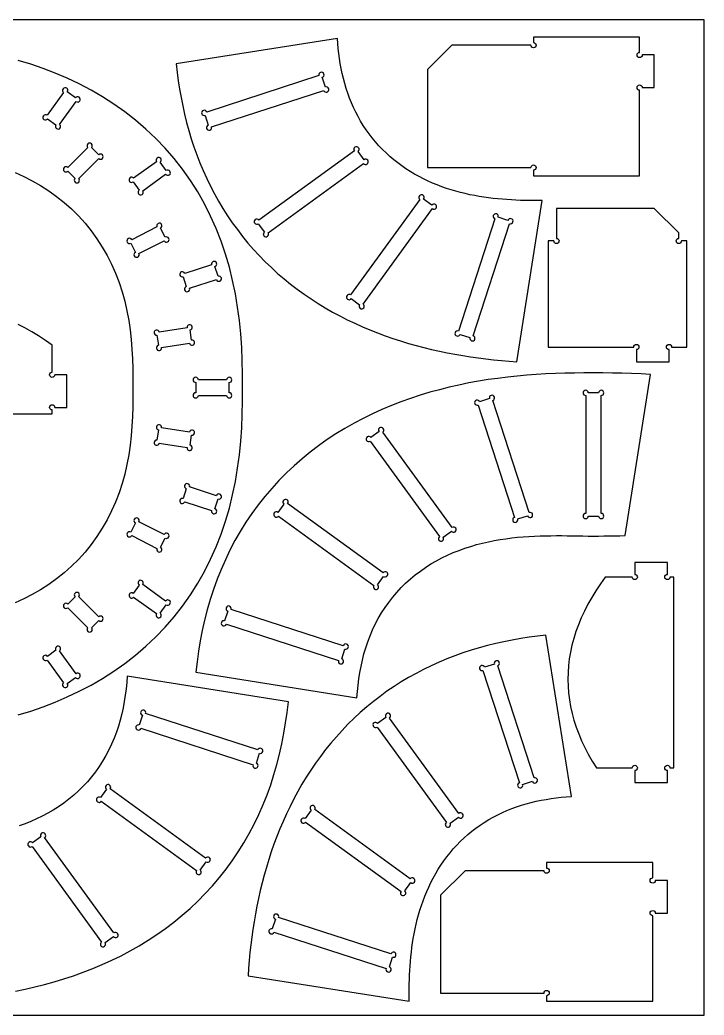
# Model space of a CAD drawing. Extents: x 0 to 2440, y -2940 to 1220.
# Drawn here: x 1601 to 2440, y 0 to 1220 of the extents above; entities that cross this region are included whole.
import ezdxf

# ---------------------------------------------------------------- set-up
doc = ezdxf.new("R2010")
doc.units = 0
doc.layers.add('CUT', color=1, linetype='Continuous')
doc.layers.add('REFERENCE-SHEET', color=8, linetype='Continuous')

msp = doc.modelspace()

# ---------------------------------------------------------------- linework, layer by layer
at = {"layer": 'CUT'}
for points in [[(1793, 1166), (1794.2, 1155.7), (1795.5, 1145.4), (1797.1, 1135.2), (1798.9, 1124.9), (1800.9, 1114.7), (1803.1, 1104.6), (1805.6, 1094.4), (1808.4, 1084.4), (1811.4, 1074.4), (1814.6, 1064.4), (1818.1, 1054.6), (1821.9, 1044.8), (1826, 1035.2), (1830.3, 1025.6), (1834.8, 1016.2), (1839.7, 1006.9), (1844.8, 997.8), (1850.2, 988.8), (1855.8, 980), (1861.7, 971.3), (1867.9, 962.9), (1874.2, 954.6), (1880.9, 946.5), (1887.7, 938.6), (1894.8, 931), (1902.1, 923.5), (1909.6, 916.3), (1917.3, 909.3), (1925.2, 902.6), (1933.2, 896.1), (1941.4, 889.8), (1949.8, 883.7), (1958.3, 877.9), (1967, 872.4), (1975.7, 867), (1984.6, 861.9), (1993.6, 857.1), (2002.7, 852.5), (2011.8, 848.1), (2021.1, 843.9), (2030.4, 840), (2039.7, 836.3), (2049.1, 832.8), (2058.5, 829.5), (2068, 826.4), (2077.5, 823.5), (2087, 820.8), (2096.5, 818.3), (2106, 816), (2115.5, 813.9), (2125.1, 811.9), (2134.6, 810.1), (2144.1, 808.5), (2153.6, 807), (2163.1, 805.6), (2172.6, 804.5), (2182, 803.4), (2191.5, 802.5), (2200.9, 801.7), (2210.3, 801), (2241.6, 998.5), (2236.3, 998.5), (2231, 998.5), (2225.7, 998.6), (2220.3, 998.7), (2214.9, 998.8), (2209.4, 999), (2203.9, 999.3), (2198.4, 999.7), (2192.8, 1000.1), (2187.2, 1000.6), (2181.6, 1001.2), (2175.9, 1001.9), (2170.2, 1002.7), (2164.5, 1003.6), (2158.8, 1004.6), (2153, 1005.7), (2147.3, 1007), (2141.5, 1008.4), (2135.7, 1010), (2130, 1011.7), (2124.2, 1013.5), (2118.5, 1015.5), (2112.8, 1017.7), (2107.2, 1020), (2101.6, 1022.5), (2096.1, 1025.1), (2090.6, 1028), (2085.2, 1031), (2079.9, 1034.1), (2074.6, 1037.5), (2069.5, 1041), (2064.5, 1044.7), (2059.6, 1048.6), (2054.9, 1052.6), (2050.2, 1056.9), (2045.8, 1061.2), (2041.4, 1065.8), (2037.3, 1070.4), (2033.3, 1075.3), (2029.4, 1080.3), (2025.8, 1085.4), (2022.3, 1090.6), (2019, 1096), (2016, 1101.4), (2013, 1107), (2010.3, 1112.7), (2007.8, 1118.4), (2005.5, 1124.2), (2003.3, 1130.1), (2001.3, 1136.1), (1999.5, 1142.1), (1997.9, 1148.1), (1996.5, 1154.2), (1995.2, 1160.4), (1994.1, 1166.5), (1993.1, 1172.6), (1992.3, 1178.8), (1991.6, 1185), (1991, 1191.1), (1990.5, 1197.3)], [(2374.4, 785.3), (2362.7, 786), (2351, 786.5), (2339.3, 786.9), (2327.6, 787.1), (2316, 787.3), (2304.4, 787.3), (2292.7, 787.3), (2281.1, 787.1), (2269.4, 786.9), (2257.7, 786.5), (2246, 786), (2234.3, 785.3), (2222.6, 784.4), (2210.8, 783.4), (2199, 782.1), (2187.1, 780.6), (2175.2, 779), (2163.4, 777), (2151.5, 774.9), (2139.5, 772.4), (2127.6, 769.7), (2115.7, 766.7), (2103.8, 763.5), (2092, 759.9), (2080.2, 756), (2068.4, 751.8), (2056.7, 747.3), (2045.1, 742.4), (2033.5, 737.1), (2022.1, 731.5), (2010.9, 725.6), (1999.7, 719.3), (1988.8, 712.6), (1978, 705.5), (1967.5, 698), (1957.2, 690.2), (1947.2, 682), (1937.4, 673.5), (1928, 664.6), (1918.8, 655.3), (1910, 645.7), (1901.5, 635.8), (1893.4, 625.5), (1885.7, 615), (1878.4, 604.1), (1871.5, 593), (1864.9, 581.7), (1858.8, 570.1), (1853.2, 558.3), (1847.9, 546.3), (1843, 534.2), (1838.6, 521.9), (1834.6, 509.5), (1831, 496.9), (1827.7, 484.3), (1824.9, 471.6), (1822.4, 458.8), (1820.3, 446), (1818.5, 433.2), (1817, 420.3), (2014.5, 389), (2015.1, 396.7), (2015.9, 404.4), (2016.9, 412.1), (2018.1, 419.8), (2019.5, 427.5), (2021.2, 435.1), (2023.1, 442.7), (2025.3, 450.2), (2027.8, 457.6), (2030.6, 465), (2033.7, 472.2), (2037, 479.3), (2040.7, 486.2), (2044.7, 493), (2048.9, 499.6), (2053.4, 506), (2058.3, 512.2), (2063.3, 518.2), (2068.7, 524), (2074.2, 529.4), (2080, 534.7), (2086, 539.7), (2092.3, 544.4), (2098.6, 548.8), (2105.2, 553), (2111.9, 556.9), (2118.7, 560.5), (2125.6, 563.8), (2132.6, 566.9), (2139.7, 569.7), (2146.8, 572.3), (2154, 574.6), (2161.2, 576.7), (2168.4, 578.6), (2175.6, 580.2), (2182.8, 581.7), (2189.9, 583), (2197.1, 584), (2204.2, 585), (2211.2, 585.7), (2218.2, 586.3), (2225.2, 586.8), (2232, 587.2), (2238.9, 587.5), (2245.6, 587.6), (2252.3, 587.7), (2259, 587.8), (2265.6, 587.8), (2272.1, 587.7), (2278.7, 587.6), (2285.1, 587.5), (2291.5, 587.4), (2298, 587.3), (2304.4, 587.3), (2310.7, 587.3), (2317.2, 587.4), (2323.6, 587.5), (2330, 587.6), (2336.6, 587.7), (2343.1, 587.8)], [(2246, 465.6), (2235.7, 464.4), (2225.4, 463.1), (2215.2, 461.5), (2204.9, 459.7), (2194.7, 457.7), (2184.6, 455.5), (2174.4, 453), (2164.4, 450.2), (2154.4, 447.2), (2144.4, 444), (2134.6, 440.5), (2124.8, 436.7), (2115.2, 432.6), (2105.6, 428.3), (2096.2, 423.8), (2086.9, 418.9), (2077.8, 413.8), (2068.8, 408.4), (2060, 402.8), (2051.3, 396.9), (2042.9, 390.7), (2034.6, 384.4), (2026.5, 377.7), (2018.6, 370.9), (2011, 363.8), (2003.5, 356.5), (1996.3, 349), (1989.3, 341.3), (1982.6, 333.4), (1976.1, 325.4), (1969.8, 317.2), (1963.7, 308.8), (1957.9, 300.3), (1952.4, 291.6), (1947, 282.9), (1941.9, 274), (1937.1, 265), (1932.5, 255.9), (1928.1, 246.8), (1923.9, 237.5), (1920, 228.2), (1916.3, 218.9), (1912.8, 209.5), (1909.5, 200.1), (1906.4, 190.6), (1903.5, 181.1), (1900.8, 171.6), (1898.3, 162.1), (1896, 152.6), (1893.9, 143.1), (1891.9, 133.5), (1890.1, 124), (1888.5, 114.5), (1887, 105), (1885.6, 95.5), (1884.5, 86), (1883.4, 76.6), (1882.5, 67.1), (1881.7, 57.7), (1881, 48.3), (2078.5, 17), (2078.5, 22.3), (2078.5, 27.6), (2078.6, 32.9), (2078.7, 38.3), (2078.8, 43.7), (2079, 49.2), (2079.3, 54.7), (2079.7, 60.2), (2080.1, 65.8), (2080.6, 71.4), (2081.2, 77), (2081.9, 82.7), (2082.7, 88.4), (2083.6, 94.1), (2084.6, 99.8), (2085.7, 105.6), (2087, 111.3), (2088.4, 117.1), (2090, 122.9), (2091.7, 128.6), (2093.5, 134.3), (2095.5, 140.1), (2097.7, 145.8), (2100, 151.4), (2102.5, 157), (2105.1, 162.5), (2108, 168), (2111, 173.4), (2114.1, 178.7), (2117.5, 184), (2121, 189.1), (2124.7, 194.1), (2128.6, 199), (2132.6, 203.7), (2136.9, 208.4), (2141.2, 212.8), (2145.8, 217.2), (2150.4, 221.3), (2155.3, 225.3), (2160.3, 229.2), (2165.4, 232.8), (2170.6, 236.3), (2176, 239.6), (2181.4, 242.6), (2187, 245.6), (2192.7, 248.3), (2198.4, 250.8), (2204.2, 253.1), (2210.1, 255.3), (2216.1, 257.3), (2222.1, 259.1), (2228.1, 260.7), (2234.2, 262.1), (2240.4, 263.4), (2246.5, 264.5), (2252.6, 265.5), (2258.8, 266.3), (2265, 267), (2271.1, 267.6), (2277.3, 268.1)]]:
    msp.add_lwpolyline(points, close=True, dxfattribs=at)
for points in [[(2361, 1029), (2361, 1133.8, -0.414214), (2357.8, 1137, -0.414214), (2361, 1140.2, -0.414214), (2364.2, 1137), (2379, 1137), (2379, 1177), (2364.2, 1177, -0.414214), (2361, 1173.8, -0.414214), (2357.8, 1177, -0.414214), (2361, 1180.2), (2361, 1199), (2231, 1199), (2231, 1192.2, -0.414214), (2234.2, 1189, -0.414214), (2231, 1185.8, -0.414214), (2227.8, 1189), (2131, 1189), (2101, 1159), (2101, 1039), (2227.8, 1039, -0.414214), (2231, 1042.2, -0.414214), (2234.2, 1039, -0.414214), (2231, 1035.8), (2231, 1029)], [(1971.9, 1149.6, 0.414214), (1974, 1153.6, 0.414214), (1969.9, 1155.7, 0.414214), (1967.9, 1151.7), (1830.4, 1107, 0.414214), (1826.3, 1109, 0.414214), (1824.3, 1105, 0.414214), (1828.3, 1102.9), (1832.2, 1091, 0.414214), (1830.2, 1086.9, 0.414214), (1834.2, 1084.9, 0.414214), (1836.2, 1088.9), (1973.8, 1133.6, 0.414214), (1977.8, 1131.5, 0.414214), (1979.9, 1135.6, 0.414214), (1975.8, 1137.6)], [(1645.5, 1091.2, 0.414214), (1646.2, 1086.8, 0.414214), (1650.6, 1087.5, 0.414214), (1649.9, 1091.9), (1670.3, 1119.9, 0.414214), (1674.7, 1120.6, 0.414214), (1674, 1125.1, 0.414214), (1669.6, 1124.4), (1659.4, 1131.8, 0.414214), (1658.7, 1136.3, 0.414214), (1654.2, 1135.6, 0.414214), (1654.9, 1131.1), (1634.6, 1103.1, 0.414214), (1630.1, 1102.4, 0.414214), (1630.8, 1097.9, 0.414214), (1635.3, 1098.6)], [(1669, 1025.6, 0.414214), (1669, 1021.1, 0.414214), (1673.5, 1021.1, 0.414214), (1673.5, 1025.6), (1698, 1050.1, 0.414214), (1702.5, 1050.1, 0.414214), (1702.5, 1054.6, 0.414214), (1698, 1054.6), (1689.1, 1063.5, 0.414214), (1689.1, 1068, 0.414214), (1684.6, 1068, 0.414214), (1684.6, 1063.5), (1660.1, 1039, 0.414214), (1655.6, 1039, 0.414214), (1655.6, 1034.5, 0.414214), (1660.1, 1034.5)], [(2015.8, 1058.8, 0.414214), (2016.5, 1063.3, 0.414214), (2012, 1064, 0.414214), (2011.3, 1059.5), (1894.4, 974.5, 0.414214), (1889.9, 975.2, 0.414214), (1889.2, 970.7, 0.414214), (1893.6, 970), (1901, 959.8, 0.414214), (1900.3, 955.4, 0.414214), (1904.8, 954.7, 0.414214), (1905.5, 959.1), (2022.5, 1044.1, 0.414214), (2027, 1043.4, 0.414214), (2027.7, 1047.9, 0.414214), (2023.2, 1048.6)], [(1747.5, 1011.2, 0.414214), (1746.8, 1006.7, 0.414214), (1751.3, 1006, 0.414214), (1752, 1010.5), (1780, 1030.8, 0.414214), (1784.5, 1030.1, 0.414214), (1785.2, 1034.6, 0.414214), (1780.7, 1035.3), (1773.3, 1045.5, 0.414214), (1774, 1050, 0.414214), (1769.5, 1050.7, 0.414214), (1768.8, 1046.2), (1740.8, 1025.9, 0.414214), (1736.4, 1026.6, 0.414214), (1735.7, 1022.1, 0.414214), (1740.1, 1021.4)], [(2096.2, 1000.4, 0.414214), (2095.5, 1004.9, 0.414214), (2091, 1004.2, 0.414214), (2091.7, 999.7), (2006.7, 882.8, 0.414214), (2002.3, 882, 0.414214), (2003, 877.6, 0.414214), (2007.4, 878.3), (2017.6, 870.9, 0.414214), (2018.3, 866.4, 0.414214), (2022.8, 867.1, 0.414214), (2022.1, 871.6), (2107.1, 988.6, 0.414214), (2111.6, 989.3, 0.414214), (2110.9, 993.7, 0.414214), (2106.4, 993)], [(2249, 819), (2353.8, 819, -0.414214), (2357, 822.2, -0.414214), (2360.2, 819, -0.414214), (2357, 815.8), (2357, 801), (2397, 801), (2397, 815.8, -0.414214), (2393.8, 819, -0.414214), (2397, 822.2, -0.414214), (2400.2, 819), (2419, 819), (2419, 949), (2412.2, 949, -0.414214), (2409, 945.8, -0.414214), (2405.8, 949, -0.414214), (2409, 952.2), (2409, 959), (2379, 989), (2259, 989), (2259, 952.2, -0.414214), (2262.2, 949, -0.414214), (2259, 945.8, -0.414214), (2255.8, 949), (2249, 949)], [(2187.6, 978.1, 0.414214), (2185.5, 982.2, 0.414214), (2181.5, 980.1, 0.414214), (2183.6, 976.1), (2138.9, 838.5, 0.414214), (2134.8, 836.5, 0.414214), (2136.9, 832.5, 0.414214), (2140.9, 834.5), (2152.9, 830.6, 0.414214), (2155, 826.6, 0.414214), (2159, 828.6, 0.414214), (2157, 832.7), (2201.6, 970.2, 0.414214), (2205.7, 972.3, 0.414214), (2203.6, 976.3, 0.414214), (2199.6, 974.2)], [(1742.9, 935, 0.414214), (1741.5, 930.7, 0.414214), (1745.8, 929.3, 0.414214), (1747.2, 933.6), (1778.1, 949.3, 0.414214), (1782.4, 947.9, 0.414214), (1783.8, 952.2, 0.414214), (1779.4, 953.6), (1773.7, 964.8, 0.414214), (1775.1, 969.1, 0.414214), (1770.8, 970.5, 0.414214), (1769.4, 966.2), (1738.6, 950.5, 0.414214), (1734.3, 951.9, 0.414214), (1732.9, 947.6, 0.414214), (1737.2, 946.2)], [(1805.3, 893.1, 0.414214), (1803.3, 889, 0.414214), (1807.3, 887, 0.414214), (1809.4, 891), (1842.3, 901.7, 0.414214), (1846.3, 899.7, 0.414214), (1848.4, 903.7, 0.414214), (1844.3, 905.7), (1840.4, 917.7, 0.414214), (1842.5, 921.8, 0.414214), (1838.4, 923.8, 0.414214), (1836.4, 919.8), (1803.5, 909.1, 0.414214), (1799.5, 911.1, 0.414214), (1797.4, 907.1, 0.414214), (1801.4, 905.1)], [(1771.4, 821.1, 0.414214), (1768.7, 817.4, 0.414214), (1772.4, 814.7, 0.414214), (1775.1, 818.4), (1809.2, 823.8, 0.414214), (1812.9, 821.2, 0.414214), (1815.5, 824.8, 0.414214), (1811.9, 827.5), (1809.9, 839.9, 0.414214), (1812.6, 843.6, 0.414214), (1808.9, 846.2, 0.414214), (1806.3, 842.6), (1772.1, 837.2, 0.414214), (1768.4, 839.8, 0.414214), (1765.8, 836.2, 0.414214), (1769.4, 833.5)], [(1816.9, 762.9, 0.414214), (1813.7, 759.7, 0.414214), (1816.9, 756.5, 0.414214), (1820.1, 759.7), (1854.7, 759.7, 0.414214), (1857.9, 756.5, 0.414214), (1861.1, 759.7, 0.414214), (1857.9, 762.9), (1857.9, 775.5, 0.414214), (1861.1, 778.7, 0.414214), (1857.9, 781.9, 0.414214), (1854.7, 778.7), (1820.1, 778.7, 0.414214), (1816.9, 781.9, 0.414214), (1813.7, 778.7, 0.414214), (1816.9, 775.5)], [(2223.6, 612.1, 0.414214), (2227.6, 610, 0.414214), (2229.7, 614, 0.414214), (2225.6, 616.1), (2181, 753.6, 0.414214), (2183, 757.7, 0.414214), (2179, 759.7, 0.414214), (2176.9, 755.7), (2164.9, 751.8, 0.414214), (2160.9, 753.8, 0.414214), (2158.8, 749.8, 0.414214), (2162.9, 747.8), (2207.6, 610.2, 0.414214), (2205.5, 606.2, 0.414214), (2209.5, 604.1, 0.414214), (2211.6, 608.2)], [(2310.7, 611.8, 0.414214), (2313.9, 608.6, 0.414214), (2317.1, 611.8, 0.414214), (2313.9, 615), (2313.9, 759.6, 0.414214), (2317.1, 762.8, 0.414214), (2313.9, 766, 0.414214), (2310.7, 762.8), (2298.1, 762.8, 0.414214), (2294.9, 766, 0.414214), (2291.7, 762.8, 0.414214), (2294.9, 759.6), (2294.9, 615, 0.414214), (2291.7, 611.8, 0.414214), (2294.9, 608.6, 0.414214), (2298.1, 611.8)], [(1769.4, 704.9, 0.414214), (1765.8, 702.2, 0.414214), (1768.4, 698.6, 0.414214), (1772.1, 701.2), (1806.3, 695.8, 0.414214), (1808.9, 692.2, 0.414214), (1812.6, 694.8, 0.414214), (1809.9, 698.5), (1811.9, 710.9, 0.414214), (1815.5, 713.6, 0.414214), (1812.9, 717.2, 0.414214), (1809.2, 714.6), (1775.1, 720, 0.414214), (1772.4, 723.7, 0.414214), (1768.7, 721, 0.414214), (1771.4, 717.3)], [(2130.4, 593.3, 0.414214), (2134.9, 592.6, 0.414214), (2135.6, 597, 0.414214), (2131.1, 597.7), (2046.1, 714.7, 0.414214), (2046.8, 719.2, 0.414214), (2042.3, 719.9, 0.414214), (2041.6, 715.4), (2031.4, 708, 0.414214), (2027, 708.7, 0.414214), (2026.3, 704.3, 0.414214), (2030.7, 703.5), (2115.7, 586.6, 0.414214), (2115, 582.1, 0.414214), (2119.5, 581.4, 0.414214), (2120.2, 585.9)], [(1801.4, 633.3, 0.414214), (1797.4, 631.3, 0.414214), (1799.5, 627.3, 0.414214), (1803.5, 629.3), (1836.4, 618.6, 0.414214), (1838.4, 614.6, 0.414214), (1842.5, 616.6, 0.414214), (1840.4, 620.7), (1844.3, 632.7, 0.414214), (1848.4, 634.7, 0.414214), (1846.3, 638.7, 0.414214), (1842.3, 636.7), (1809.4, 647.4, 0.414214), (1807.3, 651.4, 0.414214), (1803.3, 649.4, 0.414214), (1805.3, 645.3)], [(2047.2, 537.7, 0.414214), (2051.7, 538.4, 0.414214), (2051, 542.9, 0.414214), (2046.5, 542.2), (1929.5, 627.2, 0.414214), (1928.8, 631.6, 0.414214), (1924.3, 630.9, 0.414214), (1925, 626.5), (1917.6, 616.3, 0.414214), (1913.2, 615.6, 0.414214), (1913.9, 611.1, 0.414214), (1918.4, 611.8), (2035.3, 526.8, 0.414214), (2036, 522.3, 0.414214), (2040.5, 523, 0.414214), (2039.8, 527.5)], [(1737.2, 592.2, 0.414214), (1732.9, 590.8, 0.414214), (1734.3, 586.5, 0.414214), (1738.6, 587.9), (1769.4, 572.2, 0.414214), (1770.8, 567.9, 0.414214), (1775.1, 569.3, 0.414214), (1773.7, 573.6), (1779.4, 584.8, 0.414214), (1783.8, 586.2, 0.414214), (1782.4, 590.5, 0.414214), (1778.1, 589.1), (1747.2, 604.8, 0.414214), (1745.8, 609.1, 0.414214), (1741.5, 607.7, 0.414214), (1742.9, 603.4)], [(2403, 537), (2398.2, 537, -0.414214), (2395, 533.8, -0.414214), (2391.8, 537, -0.414214), (2395, 540.2), (2395, 555), (2355, 555), (2355, 540.2, -0.414214), (2358.2, 537, -0.414214), (2355, 533.8, -0.414214), (2351.8, 537), (2318.8, 537), (2312.9, 528.6), (2307.4, 520.3), (2302.3, 511.9), (2297.6, 503.6), (2293.3, 495.2), (2289.4, 486.9), (2285.9, 478.5), (2282.9, 470.1), (2280.2, 461.8), (2278, 453.4), (2276.2, 445.1), (2274.8, 436.7), (2273.8, 428.4), (2273.2, 420), (2273, 411.6), (2273.2, 403.3), (2273.9, 394.9), (2274.9, 386.6), (2276.4, 378.2), (2278.3, 369.9), (2280.5, 361.5), (2283.2, 353.1), (2286.3, 344.8), (2289.8, 336.4), (2293.8, 328.1), (2298.1, 319.7), (2302.8, 311.4), (2308, 303), (2351.8, 303, -0.414214), (2355, 306.2, -0.414214), (2358.2, 303, -0.414214), (2355, 299.8), (2355, 285), (2395, 285), (2395, 299.8, -0.414214), (2391.8, 303, -0.414214), (2395, 306.2, -0.414214), (2398.2, 303), (2403, 303)], [(1740.1, 517, 0.414214), (1735.7, 516.3, 0.414214), (1736.4, 511.8, 0.414214), (1740.8, 512.5), (1768.8, 492.2, 0.414214), (1769.5, 487.7, 0.414214), (1774, 488.4, 0.414214), (1773.3, 492.9), (1780.7, 503.1, 0.414214), (1785.2, 503.8, 0.414214), (1784.5, 508.3, 0.414214), (1780, 507.6), (1752, 527.9, 0.414214), (1751.3, 532.4, 0.414214), (1746.8, 531.7, 0.414214), (1747.5, 527.2)], [(1660.1, 503.9, 0.414214), (1655.6, 503.9, 0.414214), (1655.6, 499.4, 0.414214), (1660.1, 499.4), (1684.6, 474.9, 0.414214), (1684.6, 470.4, 0.414214), (1689.1, 470.4, 0.414214), (1689.1, 474.9), (1698, 483.8, 0.414214), (1702.5, 483.8, 0.414214), (1702.5, 488.3, 0.414214), (1698, 488.3), (1673.5, 512.8, 0.414214), (1673.5, 517.3, 0.414214), (1669, 517.3, 0.414214), (1669, 512.8)], [(1999.8, 448.7, 0.414214), (2003.9, 450.7, 0.414214), (2001.8, 454.8, 0.414214), (1997.8, 452.7), (1860.2, 497.4, 0.414214), (1858.2, 501.4, 0.414214), (1854.2, 499.4, 0.414214), (1856.2, 495.3), (1852.3, 483.3, 0.414214), (1848.3, 481.3, 0.414214), (1850.3, 477.3, 0.414214), (1854.4, 479.3), (1991.9, 434.6, 0.414214), (1993.9, 430.6, 0.414214), (1998, 432.7, 0.414214), (1995.9, 436.7)], [(1635.3, 439.8, 0.414214), (1630.8, 440.5, 0.414214), (1630.1, 436, 0.414214), (1634.6, 435.3), (1654.9, 407.3, 0.414214), (1654.2, 402.8, 0.414214), (1658.7, 402.1, 0.414214), (1659.4, 406.6), (1669.6, 414, 0.414214), (1674, 413.3, 0.414214), (1674.7, 417.8, 0.414214), (1670.3, 418.5), (1649.9, 446.5, 0.414214), (1650.6, 450.9, 0.414214), (1646.2, 451.6, 0.414214), (1645.5, 447.2)], [(2229.6, 286.7, 0.414214), (2233.6, 284.6, 0.414214), (2235.7, 288.7, 0.414214), (2231.7, 290.7), (2187, 428.2, 0.414214), (2189, 432.3, 0.414214), (2185, 434.3, 0.414214), (2182.9, 430.3), (2171, 426.4, 0.414214), (2166.9, 428.4, 0.414214), (2164.9, 424.4, 0.414214), (2168.9, 422.4), (2213.6, 284.8, 0.414214), (2211.5, 280.8, 0.414214), (2215.6, 278.7, 0.414214), (2217.6, 282.8)], [(1747.6, 355.6, 0.414214), (1743.5, 353.6, 0.414214), (1745.6, 349.5, 0.414214), (1749.6, 351.6), (1887.1, 306.9, 0.414214), (1889.2, 302.9, 0.414214), (1893.2, 304.9, 0.414214), (1891.2, 309), (1895.1, 320.9, 0.414214), (1899.1, 323, 0.414214), (1897, 327, 0.414214), (1893, 325), (1755.5, 369.7, 0.414214), (1753.4, 373.7, 0.414214), (1749.4, 371.6, 0.414214), (1751.5, 367.6)], [(2138.8, 242.8, 0.414214), (2143.3, 242.1, 0.414214), (2144, 246.6, 0.414214), (2139.5, 247.3), (2054.5, 364.2, 0.414214), (2055.2, 368.7, 0.414214), (2050.7, 369.4, 0.414214), (2050, 365), (2039.8, 357.6, 0.414214), (2035.4, 358.3, 0.414214), (2034.7, 353.8, 0.414214), (2039.1, 353.1), (2124.1, 236.1, 0.414214), (2123.4, 231.6, 0.414214), (2127.9, 230.9, 0.414214), (2128.6, 235.4)], [(1700.2, 266.6, 0.414214), (1695.7, 265.9, 0.414214), (1696.4, 261.4, 0.414214), (1700.9, 262.1), (1817.9, 177.1, 0.414214), (1818.6, 172.7, 0.414214), (1823, 173.4, 0.414214), (1822.3, 177.8), (1829.7, 188, 0.414214), (1834.2, 188.7, 0.414214), (1833.5, 193.2, 0.414214), (1829, 192.5), (1712.1, 277.5, 0.414214), (1711.3, 282, 0.414214), (1706.9, 281.3, 0.414214), (1707.6, 276.8)], [(2080.4, 162.4, 0.414214), (2084.9, 163.1, 0.414214), (2084.2, 167.6, 0.414214), (2079.7, 166.9), (1962.8, 251.9, 0.414214), (1962, 256.3, 0.414214), (1957.6, 255.6, 0.414214), (1958.3, 251.2), (1950.9, 241, 0.414214), (1946.4, 240.3, 0.414214), (1947.1, 235.8, 0.414214), (1951.6, 236.5), (2068.6, 151.5, 0.414214), (2069.3, 147, 0.414214), (2073.7, 147.7, 0.414214), (2073, 152.2)], [(1617, 211, 0.414214), (1612.5, 211.7, 0.414214), (1611.8, 207.3, 0.414214), (1616.3, 206.6), (1701.3, 89.6, 0.414214), (1700.6, 85.1, 0.414214), (1705.1, 84.4, 0.414214), (1705.8, 88.9), (1716, 96.3, 0.414214), (1720.4, 95.6, 0.414214), (1721.1, 100, 0.414214), (1716.7, 100.8), (1631.7, 217.7, 0.414214), (1632.4, 222.2, 0.414214), (1627.9, 222.9, 0.414214), (1627.2, 218.4)], [(2377, 17), (2377, 121.8, -0.414214), (2373.8, 125, -0.414214), (2377, 128.2, -0.414214), (2380.2, 125), (2395, 125), (2395, 165), (2380.2, 165, -0.414214), (2377, 161.8, -0.414214), (2373.8, 165, -0.414214), (2377, 168.2), (2377, 187), (2247, 187), (2247, 180.2, -0.414214), (2250.2, 177, -0.414214), (2247, 173.8, -0.414214), (2243.8, 177), (2147, 177), (2117, 147), (2117, 27), (2243.8, 27, -0.414214), (2247, 30.2, -0.414214), (2250.2, 27, -0.414214), (2247, 23.8), (2247, 17)], [(2058.1, 71, 0.414214), (2062.2, 73.1, 0.414214), (2060.1, 77.1, 0.414214), (2056.1, 75), (1918.5, 119.7, 0.414214), (1916.5, 123.8, 0.414214), (1912.5, 121.7, 0.414214), (1914.5, 117.7), (1910.6, 105.7, 0.414214), (1906.6, 103.6, 0.414214), (1908.6, 99.6, 0.414214), (1912.7, 101.6), (2050.2, 57, 0.414214), (2052.3, 52.9, 0.414214), (2056.3, 55, 0.414214), (2054.2, 59)]]:
    msp.add_lwpolyline(points, format="xyb", close=True, dxfattribs=at)
for points in [[(1599.4, 368), (1614.6, 372.6), (1629.7, 377.8), (1644.7, 383.6), (1659.5, 390), (1674.2, 396.9), (1688.6, 404.5), (1702.8, 412.8), (1716.6, 421.7), (1730.1, 431.2), (1743.2, 441.4), (1755.8, 452.2), (1767.9, 463.6), (1779.4, 475.7), (1790.3, 488.3), (1800.7, 501.4), (1810.3, 515.1), (1819.3, 529.3), (1827.5, 543.8), (1835.1, 558.8), (1841.9, 574.1), (1848, 589.7), (1853.4, 605.5), (1858.1, 621.6), (1862.1, 637.8), (1865.5, 654.1), (1868.2, 670.5), (1870.4, 686.9), (1872.1, 703.4), (1873.2, 719.9), (1873.9, 736.3), (1874.3, 752.8), (1874.4, 769.2), (1874.3, 785.6), (1873.9, 802.1), (1873.2, 818.5), (1872.1, 835), (1870.4, 851.5), (1868.2, 867.9), (1865.5, 884.3), (1862.1, 900.6), (1858.1, 916.8), (1853.4, 932.9), (1848, 948.7), (1841.9, 964.3), (1835.1, 979.6), (1827.5, 994.6), (1819.3, 1009.1), (1810.3, 1023.3), (1800.7, 1037), (1790.3, 1050.1), (1779.4, 1062.7), (1767.9, 1074.8), (1755.8, 1086.2), (1743.2, 1097), (1730.1, 1107.2), (1716.6, 1116.7), (1702.8, 1125.6), (1688.6, 1133.9), (1674.2, 1141.5), (1659.5, 1148.4), (1644.7, 1154.8), (1629.7, 1160.6), (1614.6, 1165.8), (1599.4, 1170.4)], [(1595.4, 1033.1), (1606.1, 1028.2), (1616.5, 1022.8), (1626.7, 1016.9), (1636.7, 1010.5), (1646.4, 1003.5), (1655.7, 996.1), (1664.6, 988.2), (1673.2, 979.7), (1681.2, 970.8), (1688.8, 961.5), (1695.8, 951.8), (1702.4, 941.6), (1708.3, 931.2), (1713.7, 920.4), (1718.6, 909.4), (1722.9, 898.1), (1726.6, 886.7), (1729.8, 875.2), (1732.5, 863.5), (1734.7, 851.7), (1736.4, 839.9), (1737.8, 828.1), (1738.7, 816.3), (1739.4, 804.5), (1739.7, 792.7), (1739.9, 780.9), (1739.9, 769.2), (1739.9, 757.5), (1739.7, 745.7), (1739.4, 733.9), (1738.7, 722.1), (1737.8, 710.3), (1736.4, 698.5), (1734.7, 686.7), (1732.5, 674.9), (1729.8, 663.2), (1726.6, 651.7), (1722.9, 640.3), (1718.6, 629), (1713.7, 618), (1708.3, 607.2), (1702.4, 596.8), (1695.8, 586.6), (1688.8, 576.9), (1681.2, 567.6), (1673.2, 558.7), (1664.6, 550.2), (1655.7, 542.3), (1646.4, 534.9), (1636.7, 527.9), (1626.7, 521.5), (1616.5, 515.6), (1606.1, 510.2), (1595.4, 505.3)], [(1595.9, 29.4), (1607.8, 31.9), (1619.8, 34.6), (1631.7, 37.6), (1643.5, 40.8), (1655.4, 44.4), (1667.2, 48.3), (1679, 52.5), (1690.7, 57), (1702.3, 61.9), (1713.9, 67.2), (1725.3, 72.8), (1736.5, 78.7), (1747.6, 85), (1758.6, 91.7), (1769.3, 98.8), (1779.9, 106.2), (1790.2, 114.1), (1800.2, 122.3), (1810, 130.8), (1819.4, 139.7), (1828.6, 149), (1837.4, 158.6), (1845.9, 168.5), (1854, 178.8), (1861.7, 189.3), (1869, 200.2), (1875.9, 211.3), (1882.4, 222.6), (1888.5, 234.2), (1894.2, 246), (1899.5, 258), (1904.3, 270.1), (1908.8, 282.4), (1912.8, 294.8), (1916.4, 307.4), (1919.7, 320), (1922.5, 332.7), (1925, 345.5), (1927.1, 358.3), (1928.9, 371.1), (1930.4, 384), (1732.8, 415.3), (1732.3, 407.6), (1731.5, 399.9), (1730.5, 392.2), (1729.3, 384.5), (1727.9, 376.8), (1726.2, 369.2), (1724.3, 361.6), (1722.1, 354.1), (1719.6, 346.7), (1716.8, 339.3), (1713.7, 332.1), (1710.3, 325), (1706.7, 318.1), (1702.7, 311.3), (1698.5, 304.7), (1693.9, 298.3), (1689.1, 292.1), (1684.1, 286.1), (1678.7, 280.3), (1673.2, 274.9), (1667.4, 269.6), (1661.3, 264.6), (1655.1, 259.9), (1648.7, 255.5), (1642.2, 251.3), (1635.5, 247.4), (1628.7, 243.8), (1621.8, 240.5), (1614.8, 237.4), (1607.7, 234.6), (1600.6, 232)]]:
    msp.add_lwpolyline(points, dxfattribs=at)
msp.add_lwpolyline([(1407, 737), (1641, 737), (1641, 741.8, -0.414214), (1637.8, 745, -0.414214), (1641, 748.2, -0.414214), (1644.2, 745), (1659, 745), (1659, 785), (1644.2, 785, -0.414214), (1641, 781.8, -0.414214), (1637.8, 785, -0.414214), (1641, 788.2), (1641, 821.2), (1632.6, 827.1), (1624.3, 832.6), (1615.9, 837.7), (1607.6, 842.4), (1599.2, 846.7)], format="xyb", dxfattribs=at)
at = {"layer": 'REFERENCE-SHEET'}
msp.add_lwpolyline([(0, 0), (2440, 0), (2440, 1220), (0, 1220)], close=True, dxfattribs=at)

doc.saveas('drawing.dxf')
